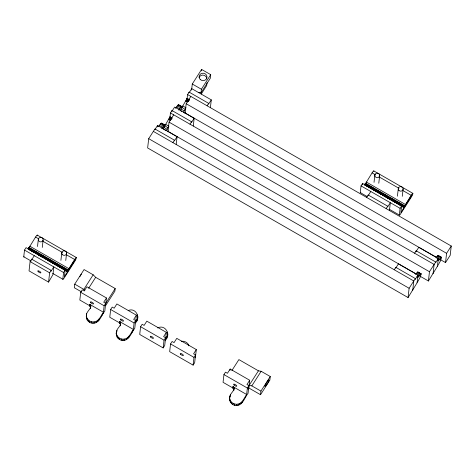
<?xml version="1.0" encoding="UTF-8"?>
<svg xmlns="http://www.w3.org/2000/svg" width="475" height="475" viewBox="0 0 475 475"><rect width="100%" height="100%" fill="white"/><g stroke="black" fill="none" stroke-linecap="round" stroke-linejoin="round"><path stroke-width="0.71" d="M90.642 307.592L89.573 305.645L89.722 304.356C93.367 307.889 85.85 311.392 86.403 315.406C85.464 319.402 88.997 323.285 92.975 323.297C99.661 323.255 101.24 315.341 104.815 311.077L105.693 303.347L103.74 302.225L106.459 297.973L86.931 286.752L84.212 291.003L82.258 289.881L80.702 292.315L79.824 300.046L90.594 306.233M233.848 390.147L233.712 389.043L232.803 387.921L232.952 386.632L246.638 394.499C243.877 398.341 242.007 404.427 236.354 404.284C232.239 404.29 228.623 400.104 229.888 396.031C230.405 393.068 236.277 389.583 232.952 386.632M31.225 261.072L23.75 256.779L24.516 250.076L26.072 247.647L67.278 271.267L67.236 271.658L75.418 259.255L64.368 276.788L65.134 270.085L63.579 272.513L62.813 279.217L52.666 273.386M30.097 261.594L29.04 270.875L48.575 282.097L52.933 274.639L53.812 266.902L51.092 271.16L51.181 270.382L31.653 259.166L30.097 261.594L49.632 272.816L48.575 282.097M31.564 259.938L31.653 259.166M37.513 246.513L38.35 239.151M42.275 247.439L43.112 240.077A2.428 2.28 6.5 0 0 39.936 237.447A2.428 2.28 6.5 0 0 39.146 241.318A2.428 2.28 6.5 0 0 43.112 240.077M60.907 260.377L61.744 253.009M65.758 260.508L66.595 253.139M106.459 297.973L105.581 305.704L114.897 291.122L115.193 288.545L95.659 277.323L93.171 274.799L84.057 269.562L74.741 284.145L74.326 287.755L81.344 291.781M86.658 313.755L86.254 316.7M86.462 318.363L86.403 315.406M87.121 319.93L87.263 318.642L86.604 317.074M89.781 305.87L89.923 304.582M88.184 321.29L88.332 320.002L87.263 318.642M90.001 306.06L90.149 304.772M90.191 306.274L90.339 304.986M90.357 306.512L90.499 305.223M90.482 306.767L90.63 305.478M90.321 308.649L90.47 307.361M90.571 307.034L90.719 305.746M90.63 307.313L90.772 306.019M90.618 307.871L90.79 306.304M89.579 322.347L89.728 321.058L88.332 320.002M91.218 323.03L91.36 321.741L89.728 321.058M92.975 323.297L93.124 322.008C98.776 322.151 100.647 316.059 103.407 312.223L89.722 304.356M94.745 323.125L94.893 321.836M96.401 322.525L96.55 321.237M97.832 321.545L97.975 320.257M98.937 320.245L99.079 318.957M102.208 315.157L102.357 313.868M103.259 313.512L104.144 305.775L105.693 303.347M128.238 310.519C135.785 307.188 141.028 317.686 135.529 322.905L136.408 315.174L116.88 303.952L114.16 308.21L112.207 307.088L110.651 309.516L109.772 317.253L120.543 323.433M136.408 315.174L133.689 319.426L135.642 320.548L134.763 328.284C131.118 332.939 128.755 342.125 121.167 340.237C117.129 339.233 115.336 334.697 116.607 330.956C117.123 327.993 122.989 324.508 119.67 321.563L119.522 322.852L120.591 324.793L120.721 323.226M116.203 333.901L116.607 330.956M116.411 335.57L116.345 332.613M117.07 337.137L117.212 335.843L116.553 334.281M119.73 323.071L119.872 321.783M118.133 338.491L118.275 337.202L117.212 335.843M119.949 323.261L120.092 321.973M120.139 323.481L120.288 322.192M120.3 323.718L120.448 322.424M120.27 325.856L120.418 324.567M120.43 323.968L120.579 322.679M120.519 324.235L120.668 322.947M119.528 339.548L119.676 338.259L118.275 337.202M121.167 340.237L121.309 338.948L119.676 338.259M122.924 340.498L123.073 339.209C128.725 339.352 130.595 333.266 133.356 329.424L119.67 321.563M124.693 340.326L124.842 339.037M154.826 129.728L157.54 125.477L177.074 136.699L174.355 140.95L174.444 140.178L154.909 128.957L148.699 138.676L147.642 147.957L408.061 297.552L417.08 282.803M126.35 339.732L126.498 338.443M127.781 338.746L127.923 337.458M128.885 337.446L129.028 336.157M132.157 332.358L132.305 331.069M133.208 330.713L134.093 322.982L135.642 320.548M157.379 126.884L157.54 125.477M136.58 321.26L137.578 318.202L137.429 319.491M136.723 321.017L136.871 319.728M137.625 314.878L137.685 317.834L137.833 316.546M140.6 326.717L139.721 334.453L163.157 347.914L164.712 345.485L165.591 337.755L163.638 336.633L166.357 332.375L146.822 321.159L144.109 325.411L142.156 324.288L140.6 326.717L164.041 340.183L163.157 347.914M173.713 114.837L169.053 122.128L167.996 131.409L416.201 273.986M169.967 117.254L170.46 112.967L172.009 110.538L191.544 121.754L191.455 122.532L194.174 118.275L174.64 107.059L171.92 111.31L172.009 110.538M176.189 144.43L177.074 136.699M190.831 96.431L186.17 103.722L185.113 113.002L436.531 257.426M186.978 99.774L187.572 94.561L189.127 92.126L208.656 103.348L208.572 104.12L211.286 99.869L191.757 88.647L189.038 92.904L189.127 92.126M191.597 90.054L192.286 84.01L201.602 69.427L210.716 74.664L210.306 78.268L200.99 92.851L198.265 92.388M157.647 327.928C165.241 323.968 171.261 334.655 165.49 340.118L166.357 332.375M165.49 340.118L165.638 338.829L167.538 335.415L167.396 336.704M166.547 338.473L166.689 337.185M166.689 338.236L166.838 336.941M167.592 332.09L167.651 335.047L167.8 333.759M193.289 126.012L194.174 118.275M201.436 70.882L201.602 69.427M170.549 343.924L169.67 351.654L193.105 365.121L194.661 362.692L195.54 354.956L193.586 353.833L196.306 349.582L176.771 338.36L174.058 342.612L172.104 341.489L170.549 343.924L193.99 357.384L193.105 365.121M200.99 92.851L201.4 89.247L210.716 74.664M207.023 82.727L206.702 85.542L201.269 94.044M210.407 107.599L211.286 99.869M188.314 345.824L188.456 344.535C187.013 342.196 184.146 340.818 181.42 341.287M195.427 357.313L196.306 349.582M248.033 389.197L248.811 387.98L249.69 380.249L230.161 369.027L227.442 373.279L225.488 372.157L223.939 374.591L223.054 382.322L234.05 388.639M230.001 370.435L230.161 369.027M249.69 380.249L246.976 384.501L248.93 385.623L248.045 393.353C244.471 397.617 242.891 405.531 236.212 405.573C232.227 405.567 228.695 401.678 229.633 397.688M229.484 398.976L229.888 396.031M229.692 400.645L229.841 399.35M230.446 395.788L230.595 394.499M230.351 402.206L230.5 400.918M233.011 388.146L233.16 386.858M231.414 403.566L231.562 402.277M233.231 388.336L233.379 387.048M233.421 388.55L233.569 387.262M233.587 388.787L233.73 387.499M233.712 389.043L233.86 387.754M233.807 389.31L233.949 388.022M233.789 390.42L234.003 388.301M232.809 404.623L232.958 403.334M234.448 405.306L234.597 404.017M236.212 405.573L236.354 404.284M237.981 405.401L238.123 404.112M239.632 404.807L239.78 403.512M241.062 403.821L241.211 402.533M242.167 402.521L242.315 401.233M245.438 397.433L245.587 396.144M246.495 395.788L247.374 388.051L248.93 385.623M248.413 387.754L260.532 394.713L260.941 391.103L270.257 376.521L261.143 371.284L258.424 370.821L238.889 359.599L231.901 370.536M270.257 376.521L269.848 380.131L260.532 394.713M367.116 196.525L360.264 192.589L361.03 185.885L362.585 183.457L401.648 205.895L400.882 212.598L411.932 195.065L403.75 207.468L411.148 195.302A3.717 0.528 -60.1 0 1 412.906 193.592A3.717 0.528 -60.1 0 1 410.863 197.832L400.763 213.625A3.034 0.433 -60.1 0 1 399.332 215.027L389.179 209.196M362.431 184.793L362.585 183.457M374.027 182.323L374.864 174.96M378.789 183.249L379.626 175.887A2.428 2.28 6.5 0 0 376.455 173.256A2.428 2.28 6.5 0 0 375.66 177.127A2.428 2.28 6.5 0 0 379.626 175.887M366.611 197.404L368.167 194.976L387.695 206.192L387.612 206.969L390.325 202.712L389.447 210.449M397.421 196.187L398.258 188.824M399.332 215.027L400.093 208.323L401.648 205.895M402.272 196.317L403.109 188.949M417.964 275.072L415.245 279.324L415.334 278.552L395.8 267.33L395.711 268.108L398.43 263.851L417.964 275.072L417.08 282.809L420.072 277.513L421.23 273.855L417.691 271.973L415.56 274.413M408.061 297.552L409.117 288.272L415.334 278.552M438.318 258.519L435.599 262.776L435.688 262.004L416.153 250.782L416.064 251.554L418.784 247.303L438.318 258.519L437.433 266.261L440.426 260.965L441.584 257.308L438.045 255.425L436.044 257.664M412.722 290.261L413.778 280.98L153.36 131.385M420.054 276.201L428.414 281.004L429.471 271.724L435.688 262.004M433.075 273.713L434.132 264.433L170.46 112.967M440.39 259.641L445.532 262.592L446.589 253.312L451.25 246.02L187.572 94.561M451.25 246.02L450.193 255.307L445.532 262.592M28.132 249.114L35.572 237.055A3.717 0.528 -60.1 0 1 37.193 235.879M158.395 126.688L160.787 123.506L161.571 123.126L164.825 124.996L164.279 127.306M181.788 107.772L181.925 106.572L178.386 104.69L175.489 108.258M373.831 171.237A3.717 0.528 -60.1 0 0 372.085 172.864L364.663 185.018M165.621 124.343L168.874 126.213L166.327 130.762L163.073 128.891L170.014 116.826L172.188 118.073M181.818 111.417L180.185 110.485L187.132 98.42L189.305 99.667M67.278 271.267L74.634 259.493A3.717 0.528 -60.1 0 1 76.392 257.783A3.717 0.528 -60.1 0 1 74.343 262.022L64.25 277.816A3.034 0.433 -60.1 0 1 62.813 279.217M116.458 332.245L117.165 330.713M229.74 397.32L230.215 396.298M183.445 112.355L185.992 107.807L182.738 105.937M31.95 259.332L34.283 255.687M49.632 272.816L51.181 270.382M172.888 142.607L174.444 140.178M84.847 290.391L83.855 289.382L93.171 274.799M189.988 124.189L191.544 121.754M88.671 288.26L95.659 277.323M207.106 105.777L208.656 103.348M105.872 303.127L115.193 288.545M135.672 321.617L136.729 319.972M164.041 340.183L165.591 337.755M193.99 357.384L195.54 354.956M368.077 195.748L370.797 191.496M258.424 370.821L249.102 385.403L251.827 385.866L260.941 391.103M251.827 385.866L261.143 371.284M386.145 208.626L387.695 206.192M394.25 269.764L395.8 267.33M414.604 253.211L416.153 250.782M437.433 266.255L428.414 281.004M417.697 277.394L421.23 273.855M438.051 260.84L441.584 257.308M167.746 131.747L168.346 130.857M184.864 113.335L185.464 112.444M161.648 128.559L164.041 125.376L164.825 124.996M178.748 110.129L181.141 106.946L181.925 106.572M28.654 248.71L28.322 249.126M365.073 184.65L364.723 185.018M403.786 207.456L401.161 205.984M91.36 321.741L93.124 322.008M121.309 338.948L123.073 339.209M373.795 170.905L412.858 193.343M372.085 172.864L375.286 174.705M379.127 176.914L398.982 188.314M402.824 190.523L411.148 195.302M366.261 181.978L405.323 204.416M365.483 183.196L404.546 205.633M192.286 84.01L201.4 89.247M365.281 183.528L404.344 205.966M365.186 183.7L404.249 206.138M365.091 183.873L404.154 206.31M365.002 184.039L404.065 206.477M364.919 184.205L403.982 206.643M364.848 184.359L403.91 206.797M364.782 184.502L403.845 206.946M364.729 184.632L403.792 207.076M364.693 184.751L403.97 207.296M365.928 185.66L378.735 193.016M380.018 193.752L381.3 194.489M383.218 195.593L403.898 207.373M361.03 185.885L400.093 208.323M187.073 98.598L189.246 99.845M187.031 98.741L189.204 99.987M186.972 98.913L188.599 99.851M186.895 99.109L189.068 100.356M186.8 99.328L188.973 100.575M186.693 99.56L188.32 100.498M186.568 99.809L188.195 100.742M186.438 100.059L188.605 101.306M186.295 100.32L188.462 101.567M186.147 100.575L187.773 101.513M185.992 100.831L187.625 101.769M185.844 101.074L187.471 102.012M186.17 103.722L446.589 253.312M178.386 104.69L181.64 106.56M177.888 105.076L181.141 106.946M181.824 107.433L185.078 109.303M438.045 255.425L441.299 257.296M177.205 105.842L180.458 107.712M437.546 255.811L440.8 257.682M180.951 108.983L184.211 110.853M176.385 106.928L179.639 108.799M436.863 256.577L440.117 258.447M436.59 257.973L439.298 259.534M438.081 259.107L439.167 259.73M437.932 259.338L439.013 259.962M437.784 259.552L438.87 260.175M437.641 259.748L438.728 260.371M437.511 259.914L438.597 260.538M169.955 117.004L171.582 117.942M169.913 117.153L171.54 118.085M169.854 117.325L171.481 118.257M169.777 117.521L171.95 118.768M169.682 117.735L171.855 118.982M169.575 117.972L171.202 118.904M169.45 118.216L171.077 119.148M169.32 118.471L170.947 119.403M169.177 118.726L170.804 119.664M169.029 118.987L170.656 119.92M168.88 119.243L170.507 120.175M168.726 119.486L170.353 120.418M169.053 122.128L429.471 271.724M161.286 123.114L164.54 124.984M161.625 123.542L164.878 125.412M160.787 123.506L164.041 125.376M164.706 125.839L167.96 127.71M417.691 271.973L420.945 273.843M418.57 272.709L420.737 273.956M160.105 124.266L163.358 126.136M417.192 272.359L420.446 274.229M163.833 127.389L167.093 129.259M159.285 125.353L162.545 127.223M416.51 273.125L419.763 274.995M417.863 275.458L418.95 276.082M417.727 275.66L418.813 276.284M417.578 275.892L418.665 276.515M417.038 276.61L418.125 277.234M148.699 138.676L409.117 288.272M37.282 235.095L76.344 257.533M35.572 237.055L38.772 238.895M42.613 241.098L62.468 252.504M66.31 254.713L74.634 259.493M29.747 246.169L68.81 268.607M28.969 247.386L68.032 269.824M28.767 247.718L67.83 270.156M28.666 247.891L67.729 270.328M28.571 248.063L67.634 270.501M28.482 248.229L67.551 270.667M28.405 248.395L67.468 270.833M28.334 248.55L67.397 270.988M28.268 248.692L67.331 271.13M28.173 248.942L67.456 271.486M65.461 270.459L67.385 271.563M29.414 249.85L33.897 252.427M35.18 253.163L36.462 253.899M38.38 254.998L42.863 257.575M44.145 258.311L45.428 259.047M47.346 260.152L59.512 267.14M60.794 267.876L67.325 271.617M24.516 250.076L63.579 272.513M74.741 284.145L83.855 289.382M80.702 292.315L104.144 305.775M110.651 309.516L134.093 322.982M223.939 374.591L247.374 388.051M188.456 344.535L188.896 345.58M438.33 255.437L438.378 255.853M417.976 271.985L418.024 272.401M178.671 104.702L178.719 105.117M360.78 192.452A3.034 0.433 -60.1 0 1 360.264 192.589M199.049 77.698A3.942 3.705 6.5 0 1 206.785 78.868M24.124 256.797A3.034 0.433 -60.1 0 1 23.75 256.779M79.871 276.646A3.942 0.564 -60.1 0 1 81.415 274.117M266.279 385.302A3.942 0.564 -60.1 0 0 268.939 379.786A3.942 0.564 -60.1 0 0 265.626 384.471A3.942 0.564 -60.1 0 0 266.279 385.302M234.062 384.993A1.823 0.564 32.6 0 0 236.704 386.217A1.823 0.564 32.6 0 0 234.876 384.358A1.823 0.564 32.6 0 0 234.062 384.993M398.947 190.451A2.428 2.28 6.5 0 0 403.02 189.537A2.428 2.28 6.5 0 0 400.093 186.663A2.428 2.28 6.5 0 0 398.947 190.451M200.23 79.456A3.942 3.705 6.5 0 0 206.851 77.965A3.942 3.705 6.5 0 0 202.089 73.298A3.942 3.705 6.5 0 0 200.23 79.456M38.178 271.647A1.823 0.564 32.6 0 0 40.826 272.87A1.823 0.564 32.6 0 0 38.998 271.017A1.823 0.564 32.6 0 0 38.178 271.647M62.433 254.642A2.428 2.28 6.5 0 0 66.506 253.727A2.428 2.28 6.5 0 0 63.573 250.853A2.428 2.28 6.5 0 0 62.433 254.642M180.672 354.326A1.823 0.564 32.6 0 0 183.32 355.549A1.823 0.564 32.6 0 0 181.492 353.691A1.823 0.564 32.6 0 0 180.672 354.326M90.826 302.712A1.823 0.564 32.6 0 0 93.474 303.941A1.823 0.564 32.6 0 0 91.645 302.082A1.823 0.564 32.6 0 0 90.826 302.712M120.775 319.918A1.823 0.564 32.6 0 0 123.423 321.142A1.823 0.564 32.6 0 0 121.594 319.283A1.823 0.564 32.6 0 0 120.775 319.918M150.723 337.119A1.823 0.564 32.6 0 0 153.372 338.343A1.823 0.564 32.6 0 0 151.543 336.49A1.823 0.564 32.6 0 0 150.723 337.119"/></g></svg>
